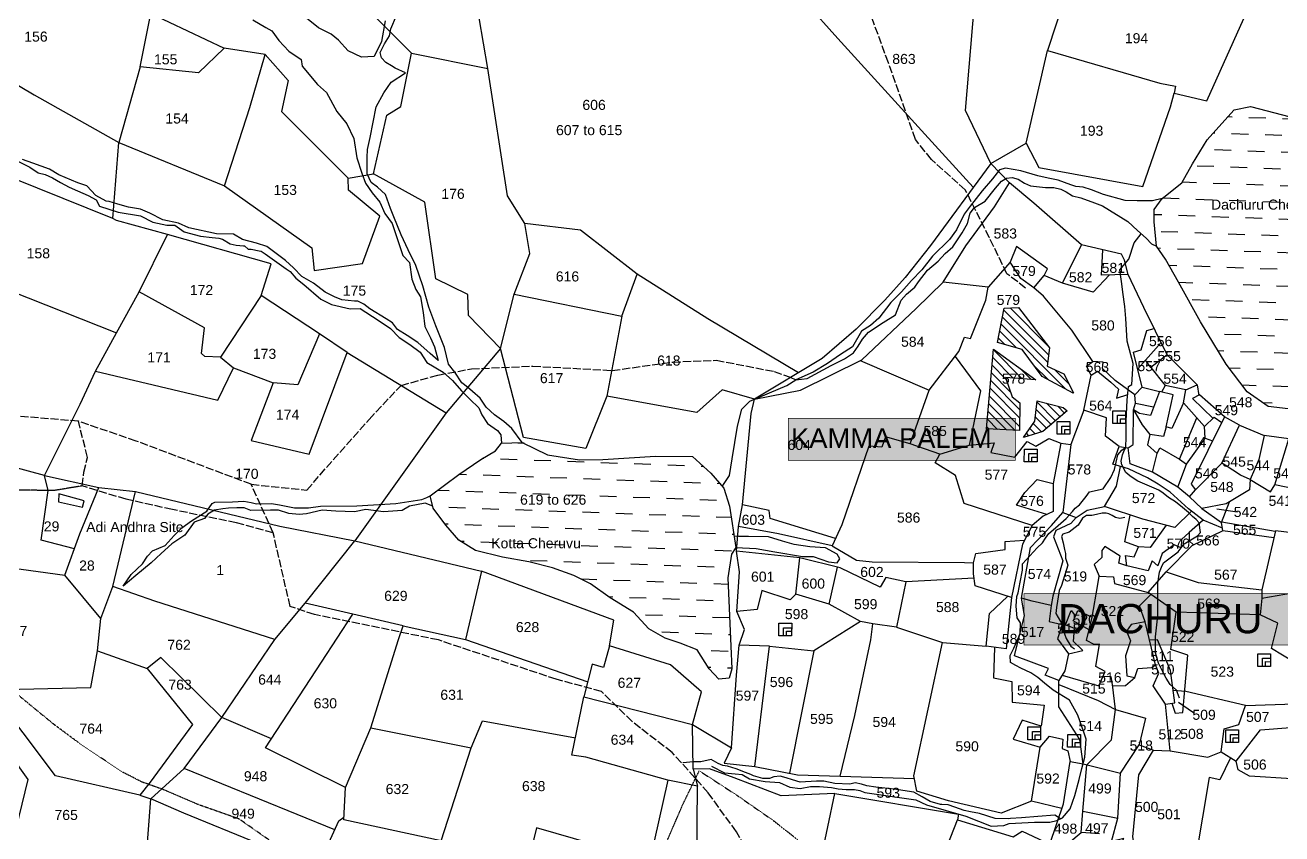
# Model space of a CAD drawing. Header units: inches. Extents: x 339104 to 349025, y 1581789 to 1595836.
# Drawn here: x 343169 to 345048, y 1590427 to 1591636 of the extents above; entities that cross this region are included whole.
import ezdxf

# ---------------------------------------------------------------- set-up
doc = ezdxf.new("R2010")
doc.units = ezdxf.units.IN
doc.header["$MEASUREMENT"] = 0
doc.linetypes.add('ACAD_ISO02W100', pattern=[15, 12, -3])
doc.linetypes.add('ACAD_ISO07W100', pattern=[3, 0, -3])
for name, color, linetype in [('CARTTRACK', 30, 'ACAD_ISO02W100'), ('NALA', 4, 'Continuous'), ('SQUAREWELL', 5, 'Continuous'), ('SURVEY_BND', 7, 'Continuous'), ('SURVEY_NO', 7, 'Continuous'), ('VILLAGE_AREA', 1, 'Continuous'), ('WATER_BODY', 4, 'Continuous'), ('ZSTU', 7, 'Continuous'), ('ZTEXT', 7, 'Continuous')]:
    doc.layers.add(name, color=color, linetype=linetype)
doc.layers.add('FOOTPATH', color=150, linetype='ACAD_ISO07W100', lineweight=30)
doc.styles.get("Standard").update_dxf_attribs({"font": 'arial.ttf'})
doc.dimstyles.get("Standard").update_dxf_attribs({"dimtxt": 0.18, "dimasz": 0.18, "dimexe": 0.18, "dimexo": 0.0625, "dimgap": 0.09, "dimtad": 0, "dimtih": 1, "dimtoh": 1, "dimdec": 4, "dimzin": 0, "dimdsep": 46, "dimtxsty": 'Standard', "dimcen": 0.09, "dimadec": 0, "dimazin": 0, "dimtfac": 1, "dimtdec": 4, "dimtofl": 0, "dimtmove": 0, "dimatfit": 3, "dimfxl": 0, "dimtolj": 1, "dimtzin": 0, "dimarcsym": 0})
pattern_1 = [(134.82225, (338569.871, 1581897.7874), (-6.265237, -6.2264835), [])]

msp = doc.modelspace()

# ---------------------------------------------------------------- hatches: boundary and pattern name
at = {"layer": 'VILLAGE_AREA'}
h = msp.add_hatch(dxfattribs=at)
h.set_pattern_fill('ANSI31', color=256, scale=70.664181, angle=89.8223, style=0)
h.set_pattern_definition(pattern_1)
h.paths.add_polyline_path([(344659.7, 1591151.4), (344689.4, 1591111.1), (344736.1, 1591086.1), (344736.6, 1591086.6), (344722.2, 1591114.9), (344696.9, 1591126.4), (344700.5, 1591153.8), (344654.4, 1591214.1), (344633, 1591213.1), (344622.9, 1591162)])
h.paths.add_polyline_path([(344620.3, 1591090.6), (344720.7, 1591090.3), (344720.9, 1591144.5), (344620.5, 1591144.8)], flags=9)
h = msp.add_hatch(dxfattribs=at)
h.set_pattern_fill('ANSI31', color=256, scale=70.664181, angle=89.8223, style=0)
h.set_pattern_definition(pattern_1)
h.paths.add_polyline_path([(344655.7, 1591030), (344656.4, 1591071.8), (344644.5, 1591080.3), (344634.6, 1591109.6), (344679.9, 1591106), (344616.8, 1591151.9), (344606.5, 1591032.7)])
h.paths.add_polyline_path([(344678.7, 1591044.4), (344661.7, 1591019.6), (344690.6, 1591028.9), (344727, 1591059.6), (344721.1, 1591064.6), (344682.3, 1591074.7)])
h.paths.add_polyline_path([(344371.2, 1591049.1), (344687.5, 1591048.1), (344687.7, 1591119.2), (344371.4, 1591120.2)], flags=9)
h.paths.add_polyline_path([(344620.4, 1591090.6), (344716.6, 1591090.3), (344716.8, 1591144.2), (344620.5, 1591144.5)], flags=9)
at = {"layer": 'WATER_BODY', "linetype": 'ByBlock'}
h = msp.add_hatch(dxfattribs=at)
h.set_pattern_fill('DASH', color=256, scale=200, angle=177.9590255, style=0)
h.paths.add_polyline_path([(344964.6, 1591129.5), (344996, 1591088), (345027.7, 1591065.9), (345091.2, 1591058.7), (345186.1, 1591036.4), (345286.1, 1591023.6), (345344.1, 1591019.9), (345353.1, 1591025.4), (345355.7, 1591049.9), (345355.7, 1591068.3), (345361.4, 1591114.8), (345356.5, 1591164.7), (345344.2, 1591229.5), (345344.3, 1591254), (345342.4, 1591309), (345333.2, 1591400.8), (345326.8, 1591416.8), (345314.5, 1591441), (345293.6, 1591456.2), (345260.6, 1591462.1), (345206.9, 1591473.6), (345136.3, 1591485.8), (345088.8, 1591493.2), (345060.3, 1591498.9), (345001.1, 1591514.7), (344976.5, 1591509.5), (344962.5, 1591494.2), (344936.4, 1591464.7), (344914.3, 1591428.8), (344898.6, 1591400.2), (344869.2, 1591376.9), (344857.2, 1591360.5), (344857.2, 1591342), (344860.6, 1591305.6), (344874.1, 1591286.3), (344893.5, 1591251.8), (344926.3, 1591192.5)])
h.paths.add_polyline_path([(344933, 1591350.7), (345338.1, 1591349.4), (345338.3, 1591404.2), (344933.1, 1591405.5)], flags=24)
h = msp.add_hatch(dxfattribs=at)
h.set_pattern_fill('DASH', color=256, scale=200, angle=177.9590255, style=0)
h.paths.add_polyline_path([(344078.6, 1590758.9), (344101.4, 1590733.7), (344126, 1590720), (344148.3, 1590712.3), (344173.8, 1590702.6), (344191.8, 1590674), (344206.4, 1590658.7), (344221.7, 1590660), (344225.4, 1590673.8), (344222.5, 1590741.9), (344219.7, 1590809.9), (344224.9, 1590845.5), (344231.5, 1590855.1), (344222, 1590917.3), (344213.8, 1590943.9), (344194.1, 1590966.5), (344166.6, 1590991.3), (344111.3, 1590991.8), (344032.5, 1590986.8), (343997.8, 1590986.2), (343950.2, 1590994), (343912.1, 1591012.5), (343881, 1591011.5), (343872.3, 1590999.7), (343850.1, 1590986.8), (343817.6, 1590964.7), (343774.6, 1590932.4), (343779.3, 1590914.3), (343798.2, 1590888.8), (343817.3, 1590866.4), (343842.2, 1590851), (343882.9, 1590841), (343921.9, 1590834.1), (343957.5, 1590825.2), (343989.5, 1590813.6), (344014.2, 1590801.2), (344043.6, 1590780.2)])
h.paths.add_polyline_path([(343856.7, 1590844.5), (344190.5, 1590843.4), (344190.7, 1590898.3), (343856.9, 1590899.3)], flags=25)
h.paths.add_polyline_path([(343899.9, 1590909.7), (344151.2, 1590908.9), (344151.4, 1590963), (343900.1, 1590963.8)], flags=24)
at = {"layer": 'ZSTU'}
for points in [[(344310.2, 1591048.5), (344649.5, 1591048.5), (344649.5, 1590985.6), (344310.2, 1590985.6)], [(344662.2, 1590786.5), (345078, 1590786.5), (345078, 1590709.4), (344662.2, 1590709.4)]]:
    msp.add_hatch(color=2, dxfattribs=at).paths.add_polyline_path(points)

# ---------------------------------------------------------------- linework, layer by layer
at = {"layer": 'CARTTRACK'}
for points in [[(344664.9, 1591243.1), (344637, 1591264.5), (344610.6, 1591318.6), (344574.7, 1591390), (344524, 1591435.2), (344500.3, 1591465.2), (344459.7, 1591579.8), (344417.5, 1591694.9)], [(343507, 1590949.8), (343590, 1590941.2), (343683.2, 1591046.8), (343713.6, 1591079.3), (343731.1, 1591097.7), (343786.3, 1591113), (343836.2, 1591122.4), (343927.9, 1591126.4), (344046.9, 1591120), (344137.6, 1591132.5), (344202.4, 1591135.3), (344288.8, 1591118.6), (344312.6, 1591110.1), (344321.3, 1591105.9)], [(344267.9, 1590369.6), (344232.5, 1590430.5), (344190.1, 1590488.8), (344136.4, 1590548.9), (344076.5, 1590595.1), (344030.9, 1590640), (343963.1, 1590658.4), (343786.9, 1590717.1), (343601.8, 1590755), (343565.3, 1590767.3), (343539.9, 1590877.3), (343507, 1590949.8), (343335, 1591014.5), (343248.7, 1591044), (343040.7, 1591061.6)], [(343539.9, 1590877.3), (343485, 1590892.1), (343389.2, 1590912.1), (343319.9, 1590927.4), (343254.4, 1590947.4), (343257, 1590967.7), (343262.3, 1590990.1), (343248.7, 1591044)]]:
    msp.add_lwpolyline(points, dxfattribs=at)
at = {"layer": 'FOOTPATH', "ltscale": 0.0001}
for points in [[(343254.4, 1590947.4), (343212.3, 1590940.5), (343151.8, 1590941.2), (343103.8, 1590945), (343061.3, 1590942.4), (342978.2, 1590915.4), (342912.1, 1590899), (342856.7, 1590877), (342777.4, 1590823.5), (342741.3, 1590800), (342709.3, 1590776.6), (342680.6, 1590746.3), (342653.4, 1590745.4), (342618.7, 1590745.1), (342595.6, 1590747.9), (342583.6, 1590735.5), (342566.7, 1590697.9), (342524.2, 1590674.1), (342510.7, 1590655.2), (342445.8, 1590608.3)], [(344000.6, 1590278.2), (343961.2, 1590300.2), (343901.5, 1590316.5), (343833.4, 1590335.8), (343785.7, 1590350.8), (343742.7, 1590362.9), (343708.1, 1590373.8), (343654.4, 1590381.7), (343616.2, 1590386.6), (343590.5, 1590392.6), (343541, 1590413.1), (343489.3, 1590449.3), (343427.9, 1590471), (343377.8, 1590492.6), (343343.8, 1590504.7), (343314.5, 1590519.7), (343282.9, 1590540.7), (343250.8, 1590562.2), (343212, 1590591), (343173.3, 1590622.7), (343093.3, 1590689)], [(343466.7, 1589374.1), (343493.5, 1589444.2), (343564, 1589531.8), (343634, 1589625.3), (343658.3, 1589658.1), (343712.1, 1589693.5), (343760.7, 1589724.6), (343810.5, 1589760.6), (343873.9, 1589815.4), (343922.7, 1589861.6), (343961.4, 1589903.9), (343975.6, 1589947.9), (344012.6, 1590005.7), (344043, 1590094.7), (344071.7, 1590214.9), (344105.1, 1590317.5), (344116.2, 1590387.3), (344152, 1590470.5), (344176.9, 1590521.6), (344232.8, 1590485.3), (344287.5, 1590447.3), (344345.1, 1590402), (344387.9, 1590357.6), (344420.2, 1590332.1)]]:
    msp.add_lwpolyline(points, dxfattribs=at)
at = {"layer": 'NALA'}
for points in [[(343509.6, 1591644.3), (343528.7, 1591632.8), (343537.8, 1591627.6), (343548.5, 1591613.2), (343563.5, 1591597.3), (343581.8, 1591585), (343583.3, 1591575), (343606.3, 1591547.6), (343619.8, 1591535.6), (343635.2, 1591507), (343649.8, 1591488.7), (343660.5, 1591466.6), (343665.2, 1591437.6), (343672.3, 1591415), (343677.8, 1591399.9), (343688.1, 1591385.6), (343699.2, 1591371.7), (343706.8, 1591354.4), (343717.8, 1591339.6), (343725.7, 1591315.8), (343733.6, 1591292), (343743.9, 1591281.2), (343747, 1591256.3), (343753.3, 1591240.8), (343760, 1591230.1), (343763.9, 1591206.7), (343766.7, 1591185.6), (343774.9, 1591168.9), (343781.3, 1591155.4), (343786.8, 1591134.8), (343774.5, 1591145.5), (343756.3, 1591161.9), (343740, 1591172.2), (343725.7, 1591181.4), (343718.2, 1591191.3), (343708.7, 1591197.3), (343684.5, 1591212.1), (343675.4, 1591218.9), (343666.6, 1591223.3), (343661.5, 1591223.3), (343642.6, 1591225.4), (343631.8, 1591229.8), (343617.6, 1591237), (343600.1, 1591250.5), (343582.7, 1591260.5), (343570.4, 1591273.2), (343558.5, 1591284.4), (343530.4, 1591305.1), (343514.9, 1591310.3), (343493.8, 1591315.9), (343480.4, 1591323.5), (343455.3, 1591324.4), (343413.9, 1591333.4), (343398.4, 1591340.2), (343375, 1591345), (343355.6, 1591355), (343341.7, 1591361), (343323.8, 1591363.9), (343307.5, 1591368.3), (343294.8, 1591372.7), (343290.1, 1591373.1), (343274.6, 1591381.5), (343261.5, 1591395.8), (343247.6, 1591400.2), (343219.5, 1591412.6), (343205.6, 1591420.6), (343180.3, 1591429.6), (343164.9, 1591435.2)], [(343707.3, 1591642.6), (343701.6, 1591611.7), (343690.8, 1591589.1), (343671.7, 1591588.3), (343651.9, 1591597.9), (343637.3, 1591613.5), (343626.4, 1591622.4), (343607.7, 1591631.9), (343587.1, 1591648.7)], [(343912.1, 1591012.5), (343896.6, 1591033.3), (343884.6, 1591043.9), (343871, 1591053.5), (343858.4, 1591065.1), (343849.4, 1591078.7), (343837.9, 1591088.3), (343830.3, 1591094.8), (343821.8, 1591101.4), (343811.4, 1591117.5), (343801.8, 1591129.4), (343796.2, 1591154.3), (343783.3, 1591186.5), (343772.6, 1591214.8), (343763.7, 1591246.5), (343753, 1591277), (343741.8, 1591300.2), (343731.1, 1591322.9), (343720.2, 1591349.6), (343715.5, 1591361.9), (343708, 1591383), (343696.1, 1591393.7), (343686.2, 1591400.9), (343680.3, 1591414), (343680.4, 1591438.2), (343680.8, 1591450.1), (343684.8, 1591468.2), (343693.7, 1591514.2), (343705.3, 1591534.8), (343716.1, 1591551.1), (343737.6, 1591564.9), (343722.1, 1591571.6), (343716.9, 1591575.5), (343708.2, 1591580.3), (343701.9, 1591587.5), (343699.9, 1591595), (343702.7, 1591601.4), (343706.3, 1591608.1), (343711.5, 1591616), (343713.9, 1591620), (343715.9, 1591630.7), (343724.3, 1591650.5)], [(343159, 1591432.3), (343176.1, 1591423.6), (343188.7, 1591415.6), (343199.1, 1591412.8), (343209.8, 1591408), (343222.1, 1591400.8), (343234.8, 1591394), (343247.1, 1591388.4), (343263.3, 1591381.6), (343275.2, 1591375.2), (343280.2, 1591365.5), (343308.3, 1591356.7), (343341.7, 1591351), (343359.9, 1591341.5), (343381, 1591337), (343392.9, 1591337), (343406.8, 1591327.4), (343431.4, 1591320.6), (343448.5, 1591318.6), (343458.8, 1591317.7), (343464, 1591316.1), (343475.5, 1591309), (343484.6, 1591307.3), (343495.3, 1591306.1), (343496.9, 1591306.1), (343502.5, 1591301.3), (343506.8, 1591301.3), (343518.7, 1591298.9), (343521.9, 1591298.5), (343527.9, 1591294.1), (343559.4, 1591272.1), (343565.3, 1591267.7), (343574, 1591257.8), (343585.9, 1591248.6), (343611.3, 1591226.7), (343627.2, 1591218.7), (343654.9, 1591211.9), (343669.7, 1591212.6), (343696.6, 1591195.1), (343715.3, 1591182.7), (343728.1, 1591169), (343744.3, 1591158.6), (343759.4, 1591147.1), (343769.7, 1591131.9), (343793.9, 1591117.2), (343808.1, 1591104.8), (343821.2, 1591089.3), (343834, 1591077.2), (343847.4, 1591064.1), (343851.8, 1591053.4), (343860.5, 1591040.6), (343875.5, 1591030.3), (343880.3, 1591023.5), (343881, 1591011.5)], [(344869.2, 1591376.9), (344854.4, 1591373.7), (344831.5, 1591373.7), (344813.5, 1591373.8), (344781.3, 1591383.2), (344763.3, 1591389.8), (344751, 1591393.7), (344739.7, 1591395.1), (344732.6, 1591397.3), (344713.5, 1591404.2), (344698.6, 1591407.5), (344683.2, 1591410.9), (344657.8, 1591418.3), (344634.6, 1591422.1), (344625.6, 1591419.8), (344615.4, 1591406.4), (344600, 1591388.5), (344581.9, 1591365.5), (344573.1, 1591353.5), (344561.7, 1591330.1), (344551, 1591315.7), (344525.8, 1591290.9), (344509.9, 1591270.2), (344494.3, 1591254.2), (344479.3, 1591237.5), (344463.4, 1591221.7), (344445.6, 1591198.2), (344433, 1591187.3), (344419.3, 1591178.6), (344406.1, 1591155.4), (344388.1, 1591143.7), (344368.5, 1591130.5), (344347.3, 1591117.5), (344321.3, 1591105.9)], [(344211.3, 1590946.7), (344222, 1590962.9), (344226.1, 1590988), (344234.3, 1591036.8), (344240.8, 1591061.9), (344252.6, 1591073.9), (344307.9, 1591097.4), (344321.3, 1591105.9), (344338.2, 1591108), (344374.2, 1591127.5), (344394.3, 1591137.1), (344407.5, 1591146.4), (344414.7, 1591156.3), (344421.2, 1591166.7), (344429.8, 1591177.4), (344452.1, 1591191.9), (344470.1, 1591203.3), (344479, 1591225), (344486.8, 1591233.8), (344499.4, 1591244.5), (344504.8, 1591252.5), (344518, 1591269.7), (344533.9, 1591283.5), (344544.6, 1591295), (344556.2, 1591304.6), (344570.2, 1591325.6), (344577.8, 1591339.8), (344581.8, 1591355), (344588.6, 1591363.3), (344604.2, 1591373), (344619.8, 1591392.5), (344628.9, 1591402.9), (344636.1, 1591407.4), (344644.5, 1591408.4), (344653.5, 1591405.7), (344663.2, 1591400.1), (344672, 1591395.8), (344694.8, 1591393.6), (344707.1, 1591393.5), (344717.3, 1591390.8), (344725.5, 1591387), (344734.9, 1591380.9), (344747.2, 1591377.9), (344767.8, 1591370.3), (344779.6, 1591366), (344817.5, 1591342.5), (344832.2, 1591329.3), (344845, 1591317.5), (344853.3, 1591309.2), (344860.6, 1591305.6)], [(344195, 1590528.6), (344214.8, 1590518.3), (344230.7, 1590517.2), (344241.2, 1590516.1), (344252.1, 1590509.8), (344275.7, 1590505.8), (344297.1, 1590504.2), (344312.2, 1590497.1), (344327.7, 1590495.2), (344343.1, 1590498.3), (344356.9, 1590498.3), (344374.4, 1590496.4), (344384.6, 1590494.5), (344396.7, 1590493.7), (344408.9, 1590493.7), (344417, 1590492.1), (344424.3, 1590489.2), (344500.6, 1590478.4), (344516.7, 1590470.6), (344575.7, 1590453.7), (344613.5, 1590438.6), (344632.3, 1590439.6), (344640.4, 1590442.7), (344678, 1590444.7), (344701, 1590444.9), (344711.5, 1590447.2), (344719.9, 1590451.1), (344731.4, 1590464.9), (344738.3, 1590484.8), (344744.9, 1590508.8), (344748.9, 1590525), (344753.4, 1590541.9), (344755.3, 1590568.8), (344751.8, 1590579.5), (344742.9, 1590604.8), (344730.3, 1590627.4), (344705.9, 1590642), (344693.3, 1590652.8), (344683, 1590660.8), (344672.7, 1590667.9), (344657.7, 1590675), (344650.2, 1590678.8), (344642.2, 1590683.5), (344641.8, 1590693.8), (344647.4, 1590705), (344656.9, 1590726.4), (344657, 1590742.8), (344652.3, 1590750.3), (344650.5, 1590767.6), (344651.9, 1590782.2), (344653.8, 1590787.8), (344656.7, 1590803.7), (344660, 1590821.6), (344660, 1590830.9), (344682.2, 1590855), (344690.2, 1590862.5), (344694.5, 1590869.5), (344699.7, 1590876.5), (344709.5, 1590884.9), (344725.5, 1590898.5), (344735, 1590909.2), (344738.7, 1590913.9), (344745.3, 1590919.1), (344755.2, 1590931.7), (344760.4, 1590938.7), (344780.6, 1590943.1), (344792.4, 1590959.9), (344797.6, 1590972.1), (344802.9, 1590993.7), (344808.5, 1591000.7), (344814.7, 1591005.1), (344815.2, 1591020.5), (344815.3, 1591044.4), (344816.8, 1591075.4), (344818.7, 1591096), (344823.9, 1591099), (344825.9, 1591130.4), (344816.6, 1591163.8), (344814.8, 1591197.5), (344813, 1591215.8), (344810.2, 1591237.1), (344808.9, 1591249.3), (344805.7, 1591270.4), (344819.3, 1591286.3), (344826.9, 1591310.7), (344837.8, 1591324.1)], [(344894.9, 1590629.9), (344890.4, 1590642.2), (344881, 1590650.8), (344874.9, 1590659.9), (344869.6, 1590670.6), (344863.4, 1590682.5), (344858.9, 1590698.1), (344859, 1590722), (344862.4, 1590753.4), (344862.5, 1590770.2), (344862.5, 1590789.9), (344862.6, 1590802.2), (344865.1, 1590818.7), (344868, 1590826), (344870.9, 1590832.6), (344893.1, 1590849), (344901.8, 1590861), (344922, 1590872.9), (344926.1, 1590877.8), (344924.5, 1590892.2), (344920, 1590897.1), (344914.3, 1590901.7), (344908.6, 1590907.8), (344899.5, 1590915.3), (344888.9, 1590923.5), (344878.6, 1590930.1), (344870.4, 1590936.7), (344863.9, 1590940.8), (344832.6, 1590954.5), (344827.3, 1590958.2), (344820.7, 1590962.7), (344814.6, 1590967.3), (344814.6, 1590967.3), (344808.5, 1590979.1), (344807.7, 1590984.3), (344809.8, 1590994.1), (344811.9, 1590999), (344814.7, 1591005.1)], [(343778.5, 1590917.2), (343767, 1590921.5), (343743.8, 1590917), (343732.7, 1590910.7), (343704.8, 1590908.8), (343678.5, 1590912.3), (343661.4, 1590908.9), (343633.5, 1590909.6), (343613.2, 1590911.1), (343589.8, 1590905.8), (343578.7, 1590904.6), (343563.5, 1590906.1), (343548, 1590910.9), (343535.8, 1590910.9), (343506.4, 1590910.8), (343496.7, 1590914.6), (343485.5, 1590914.7), (343473.1, 1590914.1), (343464.6, 1590913.1), (343452, 1590911), (343442.4, 1590905.2), (343437.4, 1590898.5), (343421.7, 1590893.2), (343421.7, 1590893.2), (343408, 1590873.9), (343388.2, 1590861), (343372.4, 1590846.5), (343357.5, 1590832.2), (343334.5, 1590813.4), (343315.7, 1590797.5), (343327.6, 1590815), (343344.7, 1590830.7), (343352.2, 1590842.2), (343359.4, 1590850.5), (343378.5, 1590858.5), (343391.8, 1590873.1), (343403.4, 1590884.6), (343417.9, 1590895), (343417.9, 1590895), (343440.8, 1590909.8), (343448.5, 1590921), (343452.6, 1590923.3), (343479.2, 1590923.8), (343495.9, 1590924.6), (343506.9, 1590922.4), (343515, 1590920.5), (343537.5, 1590920.9), (343549.1, 1590919), (343572, 1590914.8), (343592.9, 1590914.7), (343610.6, 1590917.1), (343664.8, 1590917.5), (343723.4, 1590921.1), (343762, 1590927.3), (343769.6, 1590930.3), (343774.6, 1590932.4)], [(344813.1, 1590900.2), (344805.6, 1590898.9), (344799.3, 1590900.4), (344794.3, 1590903.2), (344789.2, 1590905.5), (344785.4, 1590906.7), (344779.2, 1590906.7), (344770.8, 1590904.6), (344763.7, 1590903.4), (344755.9, 1590903.3), (344750, 1590899.4), (344743.3, 1590888.7), (344729.8, 1590878.5), (344720.7, 1590875.1), (344718.4, 1590872), (344720.9, 1590862.4), (344723.2, 1590852.3), (344724.6, 1590846.2), (344724.7, 1590839.5), (344727.8, 1590828.8), (344718.5, 1590798.6), (344714.8, 1590791.1), (344710.9, 1590765.8), (344710.2, 1590756.6), (344717, 1590744.7), (344722, 1590736.4), (344722.8, 1590726.1), (344725.3, 1590719.1), (344732.5, 1590708.1), (344738.1, 1590703.9)], [(344231.5, 1590855.1), (344262.1, 1590853.9), (344289.9, 1590849.1), (344331.4, 1590841.8), (344347, 1590842), (344370.3, 1590833.8), (344383.2, 1590832.4), (344386.9, 1590838.2), (344383, 1590845.3), (344365.8, 1590854.6), (344342.3, 1590856.3), (344319, 1590859.8), (344301.6, 1590864.6), (344280.4, 1590871.3), (344250.3, 1590871.7), (344235.4, 1590871.7), (344228.9, 1590872.3)], [(344716.9, 1590449.7), (344708.4, 1590455.3), (344682.9, 1590453.1), (344658.7, 1590451.1), (344642.5, 1590450.3), (344639.3, 1590449.9), (344619.2, 1590450.3), (344596.1, 1590458), (344582.3, 1590460.3), (344573.2, 1590462.4), (344558.8, 1590467.3), (344549.1, 1590470.5), (344539.6, 1590471.4), (344537.6, 1590471.4), (344522.1, 1590475.9), (344510.1, 1590482.5), (344497.6, 1590489.4), (344468.4, 1590494), (344440.9, 1590497.1), (344427.4, 1590499.2), (344419.6, 1590501.7), (344409.9, 1590503.7), (344402.1, 1590501.6), (344379.7, 1590502.7), (344363, 1590506), (344354.4, 1590506.1), (344352.3, 1590506.2), (344327.9, 1590504.8), (344316.5, 1590508), (344306.9, 1590511.1), (344297.8, 1590513.8), (344288.4, 1590512.7), (344281.9, 1590510.1), (344271.8, 1590510.1), (344258.1, 1590514.1), (344254.1, 1590516.1), (344246, 1590518.9), (344232.1, 1590524.7), (344219.2, 1590528.5), (344212.3, 1590529.6), (344205, 1590532.7), (344194.8, 1590538.6), (344179.3, 1590535), (344168.4, 1590535), (344152.6, 1590533.5)]]:
    msp.add_lwpolyline(points, dxfattribs=at)
at = {"layer": 'SQUAREWELL'}
for points in [[(344795.4, 1591059.8), (344814.4, 1591059.7), (344814.3, 1591040.7), (344795.3, 1591040.8)], [(344802.3, 1591053), (344814.4, 1591052.9), (344814.3, 1591040.7), (344802.2, 1591040.7)], [(344712, 1591043.5), (344731, 1591043.5), (344731, 1591024.5), (344711.9, 1591024.5)], [(344718.9, 1591036.7), (344731, 1591036.7), (344731, 1591024.5), (344718.9, 1591024.5)], [(344806.6, 1591047.8), (344814.4, 1591047.8), (344814.3, 1591040.7), (344806.6, 1591040.7)], [(344723.3, 1591031.6), (344731, 1591031.6), (344731, 1591024.5), (344723.3, 1591024.5)], [(344663, 1591002.4), (344682, 1591002.4), (344682, 1590983.3), (344662.9, 1590983.4)], [(344669.9, 1590995.6), (344682, 1590995.6), (344682, 1590983.3), (344669.9, 1590983.4)], [(344674.3, 1590990.5), (344682, 1590990.4), (344682, 1590983.3), (344674.2, 1590983.4)], [(344296, 1590742.2), (344315.1, 1590742.2), (344315, 1590723.2), (344296, 1590723.2)], [(344303, 1590735.4), (344315, 1590735.4), (344315, 1590723.2), (344302.9, 1590723.2)], [(344307.3, 1590730.3), (344315, 1590730.3), (344315, 1590723.2), (344307.3, 1590723.2)], [(345012, 1590696.6), (345031.1, 1590696.6), (345031, 1590677.5), (345012, 1590677.6)], [(345019, 1590689.8), (345031.1, 1590689.8), (345031, 1590677.5), (345018.9, 1590677.6)], [(345023.3, 1590684.7), (345031, 1590684.6), (345031, 1590677.5), (345023.3, 1590677.6)], [(344668, 1590587.1), (344687.1, 1590587.1), (344687, 1590568.1), (344668, 1590568.1)], [(344964.1, 1590582.8), (344983.1, 1590582.7), (344983.1, 1590563.7), (344964, 1590563.7)], [(344675, 1590580.3), (344687, 1590580.3), (344687, 1590568.1), (344674.9, 1590568.1)], [(344679.3, 1590575.2), (344687, 1590575.1), (344687, 1590568.1), (344679.3, 1590568.1)], [(344727.8, 1590576), (344746.8, 1590575.9), (344746.8, 1590556.9), (344727.7, 1590557)], [(344734.7, 1590569.2), (344746.8, 1590569.1), (344746.8, 1590556.9), (344734.7, 1590556.9)], [(344739.1, 1590564), (344746.8, 1590564), (344746.8, 1590556.9), (344739.1, 1590556.9)], [(344971, 1590575.9), (344983.1, 1590575.9), (344983.1, 1590563.7), (344971, 1590563.7)], [(344975.4, 1590570.8), (344983.1, 1590570.8), (344983.1, 1590563.7), (344975.3, 1590563.7)]]:
    msp.add_lwpolyline(points, close=True, dxfattribs=at)
at = {"layer": 'SURVEY_BND'}
for points in [[(344325.1, 1591116.4), (344189.7, 1591197.3), (344083.9, 1591263.7), (343999.5, 1591329.9), (343916.2, 1591339.7), (343890, 1591381.2), (343860.9, 1591571.5), (343848, 1591647.2), (343853.3, 1591787.9), (343832.2, 1591909), (343827.3, 1592094), (344003.8, 1592002.3), (344103.8, 1591939.9), (344165.1, 1591889.4), (344242.1, 1591775.3), (344384.1, 1591616.4), (344514.4, 1591473.4), (344586.5, 1591393.9)], [(343746.9, 1591594), (343682.4, 1591658.6), (343721, 1591917.7), (343692.7, 1591994.4), (343442.6, 1592065.2), (343500.3, 1591926.7), (343523.6, 1591863), (343549.3, 1591711.6), (343682.4, 1591658.6)], [(344612.6, 1591429.5), (344575, 1591508.3), (344588.3, 1591667.5), (344651.6, 1592014.8), (344771.2, 1591950.2), (344737.6, 1591719.7)], [(344936, 1591522.8), (344995.5, 1591656.1), (344902.8, 1591686.2), (344892.3, 1591668.1), (344737.6, 1591719.7), (344697.7, 1591598.1)], [(343341, 1591573.8), (343357.1, 1591653.5), (343466.4, 1591601.6)], [(343299.9, 1591347.1), (343112.8, 1591422.2), (343019.1, 1591383.1), (343043.9, 1591535.6), (343054, 1591608.2), (343182.7, 1591531.9), (343309.2, 1591460.7)], [(343527.8, 1591592.2), (343466.4, 1591601.6), (343428.4, 1591564.6), (343341, 1591573.8), (343309.2, 1591460.7)], [(344665.6, 1591459.5), (344697.7, 1591598.1), (344865.7, 1591549.2), (344889, 1591545.1), (344887.2, 1591534.6)], [(343467, 1591396), (343504.8, 1591513.1), (343527.8, 1591592.2), (343562.1, 1591553.6), (343552.3, 1591506.8), (343651.9, 1591407.4)], [(343879.8, 1591152.6), (343831.7, 1591202.3), (343830.8, 1591233.7), (343783.1, 1591256.9), (343766.7, 1591371.6), (343689.7, 1591414), (343710, 1591501.4), (343730.6, 1591514.7), (343746.9, 1591594), (343860.9, 1591571.5)], [(344876.3, 1591143.2), (344841.7, 1591213.9), (344818.2, 1591263.4), (344812.8, 1591284.9), (344808.2, 1591293.8), (344748.5, 1591307.7), (344676.9, 1591369.8), (344641, 1591400.5), (344612.6, 1591429.5), (344665.6, 1591459.5), (344684.6, 1591423.5), (344840.1, 1591394.9), (344881.6, 1591514), (344887.2, 1591534.6), (344936, 1591522.8)], [(343521.7, 1591231.9), (343536.8, 1591279.5), (343382, 1591323), (343305.5, 1591344.1), (343299.9, 1591347.1), (343309.2, 1591460.7), (343467, 1591396), (343597.8, 1591303.3), (343601.1, 1591269.3), (343673.6, 1591279.8), (343699.5, 1591350.5), (343652.7, 1591389.3), (343651.9, 1591407.4), (343689.7, 1591414)], [(344612.6, 1591429.5), (344522.4, 1591306.7), (344484.6, 1591259.1), (344454.4, 1591224.8), (344411.3, 1591181.7), (344360.5, 1591137.8), (344259.6, 1591076.9), (344328.3, 1591090.7), (344420, 1591136), (344501.1, 1591212.4), (344541.5, 1591251.7)], [(344719.9, 1591250.3), (344692.5, 1591261.9), (344697.7, 1591272.1), (344651, 1591305.1), (344641.8, 1591281.8), (344608.8, 1591244.7), (344541.5, 1591251.7), (344575.4, 1591306.2), (344618.3, 1591364.4), (344641, 1591400.5)], [(343900.2, 1591233.8), (343923.4, 1591294.6), (343916.2, 1591339.7)], [(343461.3, 1591139.9), (343437.9, 1591140.8), (343432.8, 1591145.1), (343437.3, 1591183.7), (343339.4, 1591237.5), (343382, 1591323)], [(344790.4, 1591262.7), (344765.8, 1591237.1), (344719.9, 1591250.3), (344748.5, 1591307.7)], [(344818.2, 1591263.4), (344778.5, 1591262.4), (344780.1, 1591300.3)], [(344677, 1591243.6), (344657.7, 1591257.3), (344641.8, 1591281.8)], [(344061.3, 1591200.9), (344083.9, 1591263.7)], [(344828, 1591083.7), (344798.9, 1591105.1), (344779.8, 1591122.9), (344781, 1591132.3), (344765.2, 1591133.2), (344733.9, 1591180.2), (344691.7, 1591231), (344677, 1591243.6), (344692.5, 1591261.9)], [(344417.5, 1591134.8), (344520.5, 1591090.5), (344565.2, 1591148.1), (344573.7, 1591169.9), (344582.6, 1591167.5), (344605.4, 1591225.2), (344608.8, 1591244.7)], [(343197.9, 1590963), (343120.2, 1590983.9), (343061.9, 1591001), (343064.6, 1591035.9), (343001.2, 1591124.5), (343023.4, 1591165.4), (343105.1, 1591144.7), (343146.9, 1591238.9), (343305.8, 1591176.4)], [(343274, 1591118.8), (343305.8, 1591176.4), (343339.4, 1591237.5)], [(343608.9, 1591174.9), (343521.7, 1591231.9), (343461.3, 1591139.9), (343480.8, 1591124.1)], [(343879.8, 1591152.6), (343900.2, 1591233.8), (344061.3, 1591200.9), (344038.8, 1591081.4)], [(343650.7, 1591147), (343608.9, 1591174.9), (343576.6, 1591098.5), (343539.9, 1591101.4)], [(344839.3, 1591094.8), (344826.3, 1591147.5), (344837.6, 1591151), (344846.2, 1591179.7), (344856.9, 1591182.9)], [(343197.9, 1590963), (343251.5, 1591069.4), (343274, 1591118.8), (343457, 1591075.8), (343480.8, 1591124.1), (343539.9, 1591101.4), (343507, 1591015.4), (343593.7, 1590994.9), (343650.7, 1591147), (343798.6, 1591056.5), (343662.2, 1590865.2)], [(344259.6, 1591076.9), (344211, 1591091.1), (344173.1, 1591057.3), (344038.8, 1591081.4), (344007.1, 1591003.5), (343914.3, 1591020), (343879.8, 1591152.6), (343798.6, 1591056.5)], [(344832.5, 1591122.4), (344867.3, 1591161.6)], [(344559.7, 1591141), (344597.4, 1591089.6), (344580.4, 1591008.2), (344617.9, 1591012), (344612.6, 1590997.4), (344648.8, 1590990.4), (344667.4, 1591013.6), (344679.9, 1591006.6), (344699.7, 1591018.2), (344717.4, 1591011.3), (344732.5, 1591009.5)], [(344762.9, 1591112.8), (344755.9, 1591126.2), (344765.2, 1591133.2)], [(344852.1, 1591124.4), (344844.1, 1591135.5)], [(344921.5, 1591098.5), (344876.3, 1591143.2), (344852.1, 1591124.4), (344873.4, 1591097.3)], [(344804.5, 1591006.5), (344784.2, 1591021.6), (344785.8, 1591049.1), (344752.1, 1591060.6), (344762.9, 1591112.8), (344772.4, 1591119), (344792.3, 1591102.7), (344803.8, 1591091.9), (344800.5, 1591078.7), (344817.6, 1591084.2)], [(344536.5, 1590994.7), (344492.4, 1591010.5), (344520.5, 1591090.5)], [(344829, 1591071.2), (344828, 1591083.7), (344839.3, 1591094.8), (344864.8, 1591088.4)], [(344900.9, 1591071.7), (344904.2, 1591091.1), (344873.4, 1591097.3), (344868.1, 1591087.6)], [(344904.2, 1591091.1), (344921.5, 1591098.5), (344923.6, 1591082.7)], [(344380.6, 1590868.7), (344282.8, 1590898.7), (344281.2, 1590910.8), (344241.5, 1590919.3), (344254.4, 1591055.4), (344259.6, 1591076.9)], [(344875.2, 1591035.7), (344885.6, 1591083.5), (344864.8, 1591088.4), (344851.5, 1591052.6), (344835.3, 1591055.8), (344826.2, 1591061)], [(344826.2, 1591061), (344829, 1591071.2), (344856.3, 1591065.6)], [(344932.4, 1591036.1), (344900.9, 1591071.7), (344883.7, 1591033.2), (344875.2, 1591035.7), (344871, 1591021.3), (344850.8, 1591024.3), (344847.3, 1591008.7), (344861.3, 1590995.6), (344865.6, 1591004.1), (344895, 1590987.6), (344905.4, 1590979.8)], [(344962, 1591050.5), (344924.8, 1591083.3), (344914.2, 1591078), (344945.2, 1591048.4)], [(344752.1, 1591060.6), (344732.5, 1591009.5), (344720.4, 1590907.9), (344740.6, 1590900.3), (344756.8, 1590910.9), (344782.7, 1590916.4)], [(344854.6, 1590967.9), (344821.1, 1590980.2), (344818.2, 1591004.2), (344825.7, 1591009.5), (344826.2, 1591061), (344839, 1591038.9), (344850.8, 1591024.3)], [(344895, 1590987.6), (344920.9, 1591049.1)], [(344984.6, 1591038.4), (344962, 1591050.5), (344912.6, 1590949.8), (344918.7, 1590941.3), (344958, 1590981.3)], [(344933.5, 1591018.6), (344932.4, 1591036.1), (344946.8, 1591050), (344958, 1591042.3)], [(345000.4, 1590956.8), (344986.3, 1590963.4), (344963.1, 1590978.4), (344958, 1590981.3), (344984.6, 1591038.4), (345021.4, 1591022.9)], [(344492.4, 1591010.5), (344455.2, 1591020.7), (344449.8, 1591005.3), (344430.5, 1591006.8), (344389.9, 1590889.2), (344375.7, 1590857.8), (344412, 1590836.4), (344435.2, 1590833.9), (344573.6, 1590833), (344587.1, 1590832.5), (344590.6, 1590846.5), (344634.1, 1590852.2), (344634.2, 1590864.3), (344663.2, 1590866.2)], [(344910.1, 1590931.3), (344892.4, 1590945.4), (344905.4, 1590979.8), (344933.5, 1591018.6), (344944.4, 1591014.6)], [(345058.5, 1591017.8), (345021.4, 1591022.9), (345013.3, 1590987.1), (345000.4, 1590956.8), (345030.8, 1590938.5), (345037.7, 1590949)], [(345212, 1590940.4), (345156.8, 1590944.3), (345150.3, 1590923.8), (345140, 1590924.7), (345137.5, 1590937.1), (345088.2, 1590921.9), (345074, 1590923.2), (345073.7, 1590941.6), (345037.7, 1590949), (345058.5, 1591017.8), (345101.7, 1591013.4), (345163.4, 1591016.3)], [(344674.8, 1590888.2), (344573.1, 1590921.2), (344560.2, 1590963.2), (344529.7, 1590981.7), (344536.5, 1590994.7), (344580.4, 1591008.2)], [(344717.4, 1591011.3), (344706.1, 1590951), (344706, 1590909.3), (344691.2, 1590902.4), (344674.8, 1590888.2), (344660.2, 1590860.4), (344643.6, 1590780.5), (344635.7, 1590703.9)], [(344930.1, 1590896.2), (344908.6, 1590913.2), (344881.2, 1590938.2), (344862.9, 1590949.9), (344847.2, 1590959.6), (344818.6, 1590972.9), (344795.4, 1590979.8), (344804.5, 1591006.5), (344818.2, 1591004.2)], [(344892.4, 1590945.4), (344854.6, 1590967.9), (344861.3, 1590995.6)], [(343242.6, 1590853.4), (343192.9, 1590866.4), (343203.4, 1590940.6), (343197.9, 1590963), (343279.4, 1590945.1)], [(344912.9, 1590909.8), (344888.1, 1590885.3), (344840.2, 1590897.5), (344782.7, 1590916.4), (344800.8, 1590946.9), (344806.5, 1590976.5)], [(343282.1, 1590749.3), (343228.5, 1590814.1), (343250.6, 1590876), (343279.4, 1590945.1), (343333.8, 1590939)], [(344696.6, 1590904.9), (344651.4, 1590918.5), (344663.6, 1590937.8), (344682, 1590957.1), (344706.1, 1590951)], [(345000.4, 1590956.8), (344999.5, 1590941.7), (344964.5, 1590920.5), (344928.5, 1590913.7), (344910.1, 1590931.3), (344918.7, 1590941.3)], [(343542.5, 1590717.7), (343362.9, 1590775.3), (343300, 1590797.2), (343333.8, 1590939), (343549.8, 1590887.1), (343662.2, 1590865.2)], [(344928.5, 1590913.7), (344957.8, 1590892.5), (344969.6, 1590923.6)], [(344375.7, 1590857.8), (344295.3, 1590875.7), (344235.6, 1590886.6), (344241.5, 1590919.3)], [(344618.1, 1590706.1), (344616.7, 1590660.6), (344644.2, 1590655.2), (344644.6, 1590624.3), (344692.5, 1590619.8), (344688.1, 1590588.1), (344659.6, 1590597.3), (344646.4, 1590568.9), (344686.6, 1590557.1), (344700.6, 1590573.5), (344720.5, 1590569.1), (344719.5, 1590555.1), (344728.2, 1590551.2), (344731.5, 1590535.7), (344750.8, 1590531.9), (344746, 1590568.5), (344714.6, 1590617.3), (344714.3, 1590656.4), (344694.2, 1590664.6), (344698.9, 1590674.5), (344648, 1590693.6), (344663.4, 1590753.9), (344658.8, 1590779.4), (344672.1, 1590855.2), (344703.6, 1590888.4), (344720.4, 1590907.9)], [(344875, 1590888.6), (344850.9, 1590855.5), (344833.4, 1590856.1), (344813.4, 1590863.8), (344821.3, 1590903.7)], [(344486, 1590804.2), (344455.7, 1590810.6), (344447.2, 1590796.1), (344387.5, 1590825.1), (344327.3, 1590839.8), (344232.8, 1590850.1), (344235.6, 1590886.6)], [(344740.6, 1590900.3), (344732.5, 1590891.4), (344710, 1590880.9), (344706.5, 1590871.1), (344720.6, 1590835.6), (344705.4, 1590782.6), (344702.9, 1590768.8), (344674.5, 1590775.3), (344658.8, 1590779.4)], [(344959, 1590884.2), (344930.1, 1590896.2), (344909.3, 1590878), (344909.2, 1590865.4), (344916.1, 1590859.3)], [(345035.9, 1590870), (344959.6, 1590880.5), (344957.8, 1590892.5)], [(344958.2, 1590893.7), (345038.1, 1590879.6)], [(343734.4, 1590738.3), (343659.1, 1590755.9), (343587.5, 1590772.2), (343662.2, 1590865.2), (343851.2, 1590820.1)], [(344909.3, 1590878), (344897.8, 1590867.3), (344897.3, 1590854.8), (344887, 1590859.1), (344869.1, 1590846.4), (344862.4, 1590827.8), (344854.3, 1590835.5), (344848.3, 1590820.4), (344816.3, 1590827.9), (344814.3, 1590843.4), (344827.3, 1590841.3), (344833.4, 1590856.1)], [(344959.6, 1590880.5), (344913.3, 1590857.9), (344875.1, 1590819.1), (344923, 1590803.2), (345017.9, 1590792.3)], [(345075.6, 1590876), (345038.3, 1590880.4), (345017.9, 1590792.3), (345017.9, 1590779.8), (345063.7, 1590787.8)], [(344321.2, 1590785.5), (344312.8, 1590777.2), (344270.3, 1590790.9), (344263.4, 1590762.7), (344233.3, 1590759.6), (344237, 1590818.9), (344232.8, 1590850.1)], [(344816.3, 1590827.9), (344804.3, 1590832), (344806, 1590842.6), (344783.1, 1590857), (344778.8, 1590851), (344778.6, 1590840.6), (344767.2, 1590830.1), (344774.8, 1590812.7), (344796.3, 1590811.6), (344797.9, 1590801.6), (344848.3, 1590788.1)], [(343117, 1590642.4), (343058.6, 1590674.6), (343093.6, 1590832.6), (343228.5, 1590814.1)], [(344370.9, 1590770.5), (344321.2, 1590785.5), (344327.3, 1590839.8)], [(344643.6, 1590780.5), (344589.5, 1590798.1), (344587.1, 1590816), (344587.1, 1590832.5)], [(344042.9, 1590708.2), (344049.4, 1590746.8), (343851.2, 1590820.1), (343827.5, 1590717.8)], [(344471.7, 1590736.1), (344436.4, 1590741.3), (344418, 1590744.6), (344370.9, 1590770.5), (344383.8, 1590826)], [(344587.9, 1590809.7), (344486, 1590804.2), (344471.7, 1590736.1), (344540.8, 1590713.2), (344606.1, 1590707.7), (344611.1, 1590756.5), (344638, 1590782.3)], [(344728.9, 1590696.5), (344750.5, 1590701.3), (344736.6, 1590714.9), (344737.7, 1590734.2), (344724.6, 1590739.7), (344732.9, 1590761.2), (344739.6, 1590752.6), (344742.7, 1590761.3), (344764.6, 1590751.4), (344772.7, 1590799.8), (344774.8, 1590812.7)], [(345017.9, 1590779.8), (345015.7, 1590754.8), (344889.8, 1590758.7), (344848.3, 1590788.1), (344875.1, 1590819.1)], [(343277, 1590700.8), (343282.1, 1590749.3), (343300, 1590797.2)], [(343537.4, 1590569.6), (343462.9, 1590601.1), (343542.5, 1590717.7), (343587.5, 1590772.2)], [(344795.2, 1590648.7), (344814.1, 1590649), (344828.3, 1590661), (344832.4, 1590674.7), (344853.5, 1590675.8), (344858.8, 1590679.8), (344843.6, 1590744.1), (344835, 1590768.4), (344852.3, 1590785.3)], [(343648, 1590496.5), (343528.4, 1590556), (343612.2, 1590684.2), (343659.1, 1590755.9)], [(344281.8, 1590708), (344236.4, 1590709.2), (344244.5, 1590732.8), (344233.3, 1590759.6)], [(344702.9, 1590768.8), (344699.9, 1590744.5), (344719.7, 1590740.2), (344712.7, 1590718.8), (344728.9, 1590696.5), (344723.3, 1590670.9), (344714.3, 1590656.4)], [(344719.3, 1590664.4), (344774.3, 1590648.4), (344783.7, 1590669.9), (344769.7, 1590677.7), (344775.4, 1590710.8), (344767.2, 1590710.2), (344755.9, 1590716.4), (344764.6, 1590751.4)], [(344759.9, 1590732.5), (344735.7, 1590745.5), (344739.6, 1590752.6)], [(344883.7, 1590622.6), (344888.4, 1590607.9), (344899.9, 1590608.7), (344903.2, 1590648.5), (344907.6, 1590694.5), (344882.2, 1590703), (344889.8, 1590758.7)], [(344993.7, 1590619.2), (345067.2, 1590621.5), (345080.8, 1590640.2), (345081.9, 1590674.3), (345032.3, 1590704.4), (345041.8, 1590742.2), (345015.7, 1590754.8)], [(343686.1, 1590585.7), (343727.3, 1590718), (343734.4, 1590738.3), (343827.5, 1590717.8), (344010.1, 1590654.5)], [(344418, 1590744.6), (344348, 1590700.8), (344311.7, 1590518.1)], [(344387.6, 1590513.7), (344409.7, 1590604.1), (344433.3, 1590717.2), (344436.4, 1590741.3)], [(344719.7, 1590740.2), (344724.6, 1590739.7)], [(344843.6, 1590744.1), (344822.5, 1590740.1), (344815.8, 1590730.3), (344821.9, 1590715.6), (344814.3, 1590693.6), (344816.2, 1590663.7), (344828.3, 1590661)], [(344874.2, 1590621), (344887.8, 1590623.3), (344881.3, 1590671.3), (344862.1, 1590717.4), (344850.1, 1590716.6)], [(343340.3, 1590485.4), (343214.3, 1590513.9), (343117, 1590642.4), (343267.2, 1590646.3), (343277, 1590700.8), (343351.3, 1590674.7)], [(344166.9, 1590590.8), (344180.2, 1590639.6), (344133.9, 1590680.1), (344042.9, 1590708.2), (344033.6, 1590676.1), (344016.7, 1590681.1), (344004.5, 1590631.9), (344166.9, 1590590.8)], [(344225, 1590555.7), (344232.8, 1590664.7), (344236.4, 1590709.2)], [(344260.2, 1590528.2), (344277.2, 1590671.7), (344281.8, 1590708), (344348, 1590700.8)], [(344673.6, 1590476.2), (344628.1, 1590458.3), (344549.6, 1590476.6), (344502.3, 1590491), (344497.7, 1590514.1), (344540.8, 1590713.2)], [(344635.7, 1590703.9), (344606.1, 1590707.7)], [(343462.9, 1590601.1), (343371.9, 1590691), (343351.3, 1590674.7), (343419.3, 1590590.7), (343355.8, 1590504.5), (343340.3, 1590485.4), (343357.1, 1590479.5), (343406.8, 1590525)], [(344799.2, 1590613.2), (344844.1, 1590600.3), (344834.7, 1590560.2), (344856.3, 1590552.6), (344880.9, 1590551.4), (344874.2, 1590621), (344855.5, 1590648.8), (344864.2, 1590667.3), (344858.8, 1590679.8)], [(344714.4, 1590650.4), (344773.2, 1590626.5), (344799.2, 1590613.2), (344795, 1590650.5), (344792.7, 1590662), (344780.4, 1590662.5)], [(343151, 1590416.3), (343173.4, 1590508.8), (343123.5, 1590577.6), (343113, 1590644.6)], [(344880.9, 1590551.4), (344937.4, 1590542.2), (344957.1, 1590549.9), (344961.6, 1590584.1), (344983.8, 1590590.9), (344993.7, 1590619.2), (344904.3, 1590639.9), (344885.3, 1590641.5)], [(344167.9, 1590523.9), (344174.1, 1590498.7), (344129.8, 1590507.6), (344007.3, 1590541.9), (343986.2, 1590545.1), (344004.5, 1590631.9)], [(344957.1, 1590549.9), (344979.4, 1590535.8), (345015.8, 1590582.6), (345060.8, 1590586.4), (345067.2, 1590621.5)], [(343632, 1590433.3), (343406.8, 1590525), (343462.9, 1590601.1)], [(344756.6, 1590530.5), (344793.4, 1590568), (344799.2, 1590613.2)], [(343791.2, 1590417.1), (343645.4, 1590448.1), (343648, 1590496.5), (343686.1, 1590585.7), (343835.9, 1590555.8)], [(344129.8, 1590507.6), (344103, 1590387.4), (343933.7, 1590436.5), (343922.3, 1590389.1), (343791.2, 1590417.1), (343835.9, 1590555.8), (343853, 1590596.4), (343991.7, 1590571.1)], [(344379.6, 1590487.4), (344299.4, 1590484.1), (344229.1, 1590511.1), (344192.3, 1590524.4), (344167.9, 1590523.9), (344166.9, 1590590.8), (344225, 1590555.7), (344214.1, 1590532.9), (344260.2, 1590528.2), (344324, 1590515.7), (344498.5, 1590510.1)], [(344718.9, 1590465.1), (344673.6, 1590476.2), (344686.6, 1590557.1)], [(344750.8, 1590531.9), (344806.8, 1590518.2), (344834.7, 1590560.2)], [(344842, 1590397.2), (344827.7, 1590408.2), (344825.4, 1590422.9), (344834.3, 1590515.7), (344856.3, 1590552.6)], [(344638.7, 1590354.8), (344656.1, 1590393.1), (344680.2, 1590387.5), (344701.3, 1590412.1), (344721.3, 1590472.4), (344731.5, 1590535.7)], [(344750.5, 1590461.4), (344756.6, 1590530.5)], [(344971.1, 1590541.1), (344955, 1590508.2), (344939.4, 1590511.5), (344919.2, 1590392.8), (344893.6, 1590394.2), (344886.8, 1590359.2), (344912.3, 1590346.1), (345013.9, 1590336.4), (345039.3, 1590319.8), (345049.1, 1590338.2)], [(345063.1, 1590509.5), (344999.5, 1590513.5), (344982.6, 1590522.8), (344979.4, 1590535.8)], [(344801.4, 1590377.5), (344787.6, 1590377.7), (344811.9, 1590420.4), (344793.2, 1590416.1), (344802.8, 1590450.9), (344806.8, 1590518.2)], [(344152.8, 1590235.7), (344069.2, 1590244.5), (344078.7, 1590281.8), (344173, 1590328.9), (344174.1, 1590498.7)], [(343540.9, 1590206.4), (343403.5, 1590239.7), (343334.9, 1590259.7), (343349.2, 1590375), (343357.1, 1590479.5)], [(343606.3, 1590376.5), (343518.4, 1590412.6), (343406.4, 1590458.2), (343357.1, 1590479.5)], [(344525.7, 1590352.9), (344358.7, 1590387.8), (344379.6, 1590487.4), (344564.5, 1590456.9), (344563, 1590448.3)], [(343767.6, 1590340.1), (343606.3, 1590376.5), (343638.1, 1590446.9), (343645.6, 1590452.4)], [(344775.5, 1590427.3), (344748.1, 1590429.2), (344750.5, 1590461.4), (344802.8, 1590450.9)], [(344510.2, 1590289), (344525.7, 1590352.9), (344563, 1590448.3), (344646.4, 1590423.1), (344659.9, 1590431.1), (344701.3, 1590412.1)], [(344696.4, 1590340.4), (344710.8, 1590398.5), (344748.1, 1590429.2)]]:
    msp.add_lwpolyline(points, dxfattribs=at)
at = {"layer": 'VILLAGE_AREA'}
for points in [[(344736.1, 1591086.1), (344689.4, 1591111.1), (344659.7, 1591151.4), (344622.9, 1591162), (344633, 1591213.1), (344654.4, 1591214.1), (344700.5, 1591153.8), (344696.9, 1591126.4), (344722.2, 1591114.9), (344736.6, 1591086.6)], [(344656.4, 1591071.8), (344655.7, 1591030), (344606.5, 1591032.7), (344616.8, 1591151.9), (344679.9, 1591106), (344634.6, 1591109.6), (344644.5, 1591080.3)], [(344727, 1591059.6), (344690.6, 1591028.9), (344661.7, 1591019.6), (344678.7, 1591044.4), (344682.3, 1591074.7), (344721.1, 1591064.6)]]:
    msp.add_lwpolyline(points, close=True, dxfattribs=at)
msp.add_lwpolyline([(343254.7, 1590915.5), (343257.1, 1590925.1), (343219.3, 1590935.7), (343218.9, 1590923.7), (343254.7, 1590915.5)], dxfattribs=at)
at = {"layer": 'WATER_BODY'}
msp.add_lwpolyline([(345091.2, 1591058.7), (345027.7, 1591065.9), (344996, 1591088), (344964.6, 1591129.5), (344926.3, 1591192.5), (344893.5, 1591251.8), (344874.1, 1591286.3), (344860.6, 1591305.6), (344857.2, 1591342), (344857.2, 1591360.5), (344869.2, 1591376.9), (344898.6, 1591400.2), (344914.3, 1591428.8), (344936.4, 1591464.7), (344962.5, 1591494.2), (344976.5, 1591509.5), (345001.1, 1591514.7), (345060.3, 1591498.9)], dxfattribs=at)
msp.add_lwpolyline([(344221.7, 1590660), (344206.4, 1590658.7), (344191.8, 1590674), (344173.8, 1590702.6), (344148.3, 1590712.3), (344126, 1590720), (344101.4, 1590733.7), (344078.6, 1590758.9), (344043.6, 1590780.2), (344014.2, 1590801.2), (343989.5, 1590813.6), (343957.5, 1590825.2), (343921.9, 1590834.1), (343882.9, 1590841), (343842.2, 1590851), (343817.3, 1590866.4), (343798.2, 1590888.8), (343779.3, 1590914.3), (343774.6, 1590932.4), (343817.6, 1590964.7), (343850.1, 1590986.8), (343872.3, 1590999.7), (343881, 1591011.5), (343912.1, 1591012.5), (343950.2, 1590994), (343997.8, 1590986.2), (344032.5, 1590986.8), (344111.3, 1590991.8), (344166.6, 1590991.3), (344194.1, 1590966.5), (344213.8, 1590943.9), (344222, 1590917.3), (344231.5, 1590855.1), (344224.9, 1590845.5), (344219.7, 1590809.9), (344222.5, 1590741.9), (344225.4, 1590673.8)], close=True, dxfattribs=at)
at = {"layer": 'ZTEXT', "color": 1}
for points, const_width in [([(344310.2, 1591048.5), (344649.5, 1591048.5), (344649.5, 1590985.6), (344310.2, 1590985.6)], 0.816), ([(344662.2, 1590786.5), (345078, 1590786.5), (345078, 1590709.4), (344662.2, 1590709.4)], 1)]:
    msp.add_lwpolyline(points, close=True, dxfattribs=dict(at, const_width=const_width))

# ---------------------------------------------------------------- texts
at = {"layer": 'SURVEY_NO'}
for s, p in [('156', (343167.7, 1591611.5)), ('194', (344813.2, 1591609.1)), ('155', (343361.7, 1591577.5)), ('863', (344465.5, 1591578.1)), ('606', (344002.2, 1591509.4)), ('154', (343378.7, 1591489.1)), ('607 to 615', (343962.8, 1591471.7)), ('193', (344746.1, 1591470.8)), ('153', (343540.4, 1591382.3)), ('176', (343791.3, 1591376.5)), ('Dachuru Cheruvu', (344942.1, 1591360.4)), ('583', (344617, 1591317.2)), ('158', (343171.3, 1591287.6)), ('581', (344778.5, 1591265.8)), ('616', (343962.4, 1591253)), ('579', (344645.1, 1591261.2)), ('582', (344729.6, 1591251.8)), ('172', (343415.2, 1591232.6)), ('175', (343643.9, 1591231.8)), ('579', (344621.6, 1591217.9)), ('580', (344763.1, 1591179.8)), ('584', (344478.6, 1591155.4)), ('556', (344849.3, 1591156.3)), ('171', (343351.8, 1591132)), ('173', (343509.5, 1591137.3)), ('555', (344862, 1591133.9)), ('618', (344113.9, 1591127.3)), ('563', (344754.7, 1591117.6)), ('557', (344832, 1591118.9)), ('617', (343938.7, 1591101)), ('578', (344629.4, 1591100.2)), ('554', (344870.8, 1591100.1)), ('564', (344759.8, 1591060)), ('548', (344969, 1591064.9)), ('174', (343544, 1591046.4)), ('549', (344947.5, 1591053.1)), ('585', (344512.1, 1591022)), ('604', (344308.9, 1591001.2)), ('544', (344900.1, 1591005.3)), ('578', (344727.8, 1590964.5)), ('545', (344959.2, 1590976.1)), ('544', (344995.1, 1590970.8)), ('170', (343483.1, 1590958)), ('577', (344603.6, 1590956.7)), ('546', (344918, 1590958.6)), ('540', (345035.1, 1590958.6)), ('548', (344940.8, 1590938.4)), ('619 to 626', (343909, 1590919.3)), ('576', (344657.1, 1590917.5)), ('572', (344823.7, 1590921.7)), ('541', (345028.1, 1590917.6)), ('603', (344240.3, 1590889.3)), ('586', (344472.5, 1590892.6)), ('542', (344976, 1590901)), ('29', (343196.9, 1590879.4)), ('Adi Andhra Site', (343260.3, 1590878.4)), ('575', (344660.7, 1590871.3)), ('571', (344825.9, 1590869.7)), ('565', (344974.9, 1590874.3)), ('Kotta Cheruvu', (343865.9, 1590854.2)), ('570', (344875.7, 1590853.7)), ('566', (344919.9, 1590858.4)), ('28', (343249.8, 1590820.9)), ('1', (343454.9, 1590814)), ('602', (344417.6, 1590811.3)), ('587', (344601.5, 1590814.8)), ('601', (344254.3, 1590804.3)), ('600', (344330, 1590793.9)), ('574', (344668.1, 1590808.2)), ('519', (344721.9, 1590804.6)), ('569', (344810.3, 1590799.1)), ('567', (344946.7, 1590807.2)), ('629', (343705.8, 1590775.6)), ('599', (344408.3, 1590763.2)), ('588', (344530.8, 1590758.8)), ('568', (344921.4, 1590764)), ('598', (344304.9, 1590748.3)), ('520', (344735.1, 1590740)), ('521', (344777.1, 1590752.9)), ('27', (343148.9, 1590723)), ('628', (343902.7, 1590728.9)), ('517', (344657.7, 1590721.7)), ('518', (344712, 1590726.8)), ('762', (343381.7, 1590702.4)), ('589', (344629.3, 1590711.3)), ('522', (344882.2, 1590714.3)), ('511', (344851.4, 1590685.4)), ('510', (344852.5, 1590665.6)), ('523', (344941.4, 1590662.3)), ('763', (343383.2, 1590642.8)), ('644', (343517.4, 1590650.5)), ('627', (344054.9, 1590645.6)), ('596', (344282.4, 1590646.7)), ('516', (344773.4, 1590653.6)), ('631', (343789.8, 1590627.7)), ('597', (344231.4, 1590626.4)), ('594', (344652, 1590634.3)), ('515', (344749.5, 1590637)), ('630', (343600.4, 1590615)), ('595', (344342.5, 1590591.7)), ('594', (344436, 1590587)), ('509', (344914.2, 1590597.8)), ('507', (344994.4, 1590594.7)), ('764', (343250.2, 1590577.1)), ('514', (344744, 1590581)), ('512', (344863.5, 1590568.5)), ('508', (344896, 1590569.3)), ('634', (344044.5, 1590560.5)), ('590', (344559.9, 1590550.7)), ('518', (344820.3, 1590551.9)), ('506', (344990.2, 1590523.4)), ('948', (343496.1, 1590506)), ('592', (344680.9, 1590502.5)), ('632', (343708.1, 1590486.8)), ('638', (343911.9, 1590491.2)), ('593', (344442, 1590481.3)), ('499', (344758.5, 1590487.7)), ('500', (344828.4, 1590460.1)), ('765', (343212.9, 1590448.1)), ('949', (343477.5, 1590450)), ('501', (344861.6, 1590449.2)), ('498', (344707.1, 1590427.6)), ('497', (344753.9, 1590428.3))]:
    msp.add_text(s, height=15, dxfattribs=at).set_placement(p)
at = {"layer": 'ZTEXT', "color": 1, "ltscale": 2}
for s, height, p in [('KAMMA PALEM', 29.29, (344314.1, 1591004.2)), ('DACHURU', 43.76, (344713.4, 1590727.1))]:
    msp.add_text(s, height=height, dxfattribs=at).set_placement(p)

# ---------------------------------------------------------------- leaders
at = {"layer": 'SURVEY_NO'}
for points in [[(344950.8, 1590913.1), (344981.6, 1590908.5)], [(344893.6, 1590624.1), (344915.9, 1590608.7)]]:
    msp.add_leader(points, dimstyle='Standard', override={"dimgap": 0.09, "dimtad": 0}, dxfattribs=at)

doc.saveas('drawing.dxf')
